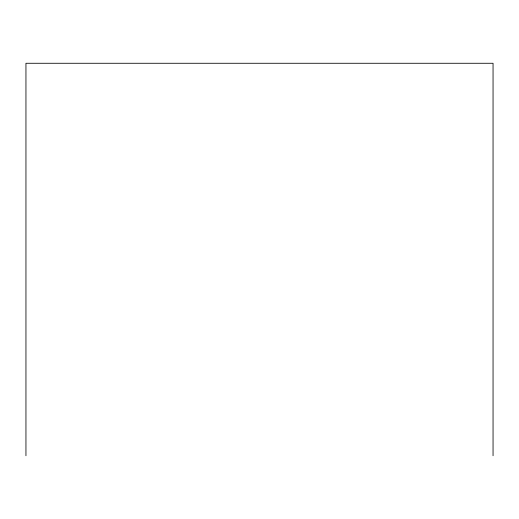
<?xml version="1.0" encoding="UTF-8"?>
<svg xmlns="http://www.w3.org/2000/svg" width="519" height="519" viewBox="0 0 519 519"><rect width="100%" height="100%" fill="white"/><g stroke="black" fill="none" stroke-linecap="round" stroke-linejoin="round"><path stroke-width="0.78" d="M493.05 455.727L493.05 63.273L25.95 63.273L25.95 455.727"/></g></svg>
